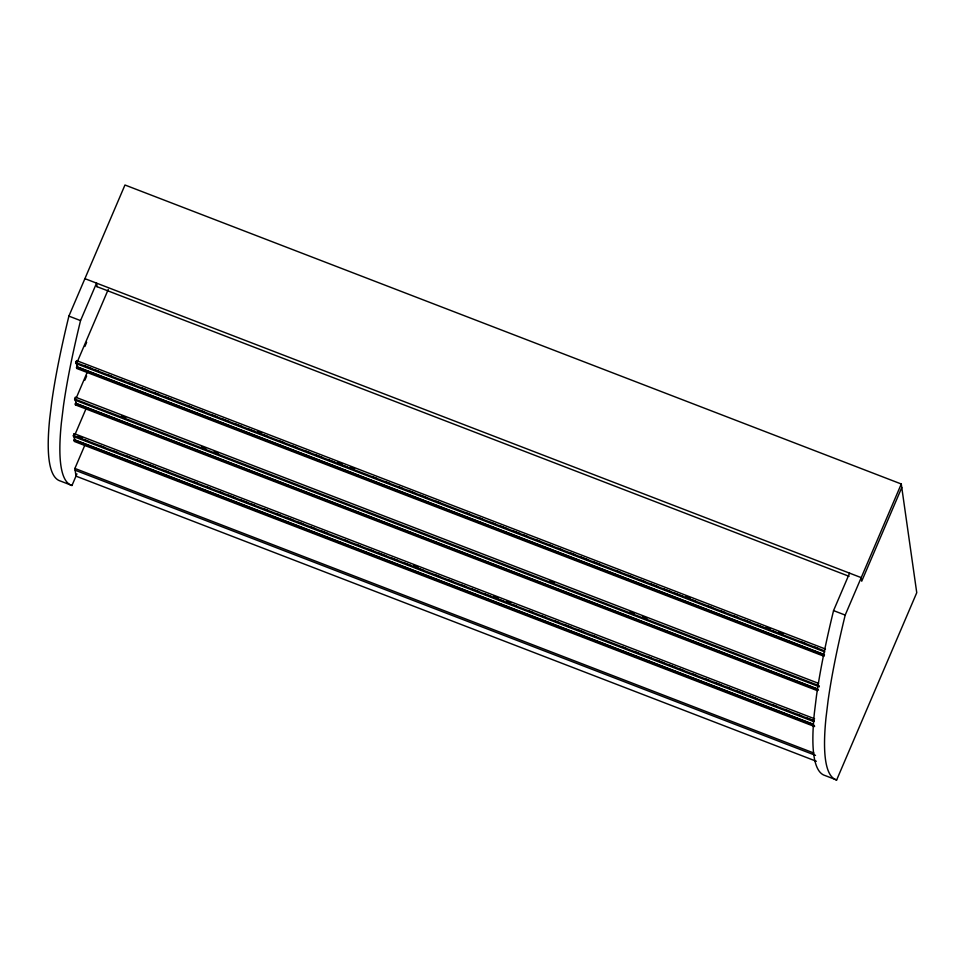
<?xml version="1.0" encoding="UTF-8"?>
<svg xmlns="http://www.w3.org/2000/svg" width="965" height="965" viewBox="0 0 965 965"><rect width="100%" height="100%" fill="white"/><g stroke="black" fill="none" stroke-linecap="round" stroke-linejoin="round"><path stroke-width="1.45" d="M76.947 473.875L71.977 485.492L60.337 481.004A477.47 68.213 -68.9 0 1 49.722 418.484L51.808 401.452A477.47 68.213 -68.9 0 1 68.889 316.11L124.968 185.003L901.274 483.996L916.75 592.703L836.643 779.997L824.991 775.51A477.47 68.213 -68.9 0 1 814.376 712.99L816.474 695.946A477.47 68.213 -68.9 0 1 833.555 610.604L849.574 573.15M71.977 485.492A477.47 68.213 -68.9 0 1 61.362 422.972L63.449 405.939A477.47 68.213 -68.9 0 1 80.541 320.597L96.56 283.131L97.067 286.677M824.773 651.918L75.97 363.528L75.825 362.514L76.633 360.633L825.437 649.035M75.97 363.528L76.187 361.996M77.514 361.32L108.273 289.404M84.872 346.495L86.645 342.346M824.062 656.272L76.669 368.425L76.525 367.436L76.85 366.688L824.243 654.535M819.345 686.791L74.763 400.017L74.619 399.003L75.415 397.134L818.597 683.365M76.307 397.821L87.562 371.489M84.86 380.198L86.633 376.036M817.234 690.602L75.463 404.914L75.318 403.925L75.644 403.177L817.415 688.865M75.077 399.269C74.763 394.902 76.416 406.374 75.644 403.177M75.463 404.914L76.259 403.044M813.917 721.663L73.545 436.518L73.4 435.505L74.209 433.635L814.581 718.78M73.545 436.518L73.762 434.986M75.089 434.322L86.223 408.292M814.617 726.561L74.245 441.415L74.112 440.426L74.426 439.678L813.399 724.281M74.112 435.975L74.534 440.426L74.426 439.678M816.354 761.276L75.982 476.131L74.896 468.447L84.92 445.01M836.643 779.997A477.47 68.213 -68.9 0 1 826.028 717.477L828.115 700.433A477.47 68.213 -68.9 0 1 845.195 615.091L901.274 483.996M901.78 487.542L861.733 581.183L861.226 577.637L84.92 278.656M96.669 286.533L849.067 576.31M68.889 316.11L80.541 320.597M833.555 610.604L845.195 615.091M257.571 431.427L261.792 433.044M337.654 462.259L341.863 463.888M350.295 467.132L354.505 468.761M686.067 596.454L690.277 598.071M766.138 627.286L770.36 628.915M778.779 632.159L783.001 633.788M75.825 362.514L824.629 650.905M84.727 366.024L91.747 368.727M94.558 369.812L98.768 371.429M107.199 374.685L111.421 376.302M119.841 379.547L124.063 381.175M129.684 383.334L133.894 384.963M142.325 388.207L146.535 389.836M154.967 393.081L159.177 394.697M164.798 396.868L171.83 399.57M187.282 405.517L191.492 407.146M199.924 410.39L204.134 412.019M212.565 415.264L216.787 416.88M222.396 419.051L229.429 421.753M235.05 423.912L242.07 426.627M247.691 428.786L254.712 431.488M263.143 434.745L267.353 436.361M280.007 441.234L284.217 442.851M292.648 446.107L296.858 447.724M305.29 450.969L309.5 452.597M315.121 454.756L322.153 457.47M327.762 459.63L334.795 462.332M337.605 463.417L347.436 467.205M372.719 476.939L376.941 478.568M385.373 481.812L389.583 483.441M398.014 486.686L402.224 488.302M407.845 490.473L414.866 493.175M420.487 495.334L427.519 498.049M435.939 501.293L440.161 502.91M465.444 512.656L469.666 514.273M478.085 517.517L482.307 519.146M490.739 522.391L494.949 524.019M500.57 526.178L507.59 528.88M513.211 531.052L520.231 533.754M523.042 534.839L527.264 536.456M535.696 539.712L539.905 541.329M548.337 544.574L552.547 546.202M558.168 548.361L562.378 549.99M570.81 553.235L575.031 554.863M580.653 557.022L587.673 559.724M593.294 561.895L600.314 564.597M615.767 570.544L619.988 572.173M628.408 575.417L632.63 577.046M641.062 580.291L645.271 581.907M650.893 584.078L657.913 586.78M663.534 588.94L670.554 591.654M673.365 592.727L683.208 596.515M691.628 599.772L695.849 601.388M708.491 606.261L712.701 607.878M721.132 611.135L725.354 612.751M733.774 615.996L737.996 617.624M743.617 619.783L750.637 622.497M756.258 624.657L763.279 627.359M771.711 630.603L775.92 632.232M801.215 641.966L805.425 643.595M813.857 646.84L818.067 648.468M824.52 654.909L77.116 367.062L76.344 361.622M82.58 369.595L91.012 372.84M95.221 374.468L121.916 384.745M124.726 385.831L134.557 389.619M137.368 390.704L144.388 393.406M150.009 395.566L157.03 398.28M162.651 400.439L171.082 403.684M175.304 405.312L201.987 415.589M204.797 416.675L214.64 420.463M217.451 421.536L227.282 425.324M230.092 426.409L237.113 429.111M242.734 431.283L251.165 434.527M255.375 436.156L294.711 451.306M297.522 452.38L307.353 456.168M310.163 457.253L320.006 461.041M322.817 462.126L332.648 465.914M335.458 466.988L387.435 487.011M393.057 489.171L400.077 491.885M405.698 494.044L412.718 496.746M418.34 498.917L470.329 518.929M473.14 520.014L480.16 522.716M485.781 524.888L492.801 527.59M498.423 529.761L506.854 533.006M511.064 534.622L550.4 549.773M553.21 550.858L563.041 554.646M565.852 555.731L572.884 558.433M578.505 560.593L585.526 563.307M591.147 565.466L630.483 580.616M633.293 581.702L643.124 585.49M645.935 586.563L655.766 590.351M658.576 591.436L665.597 594.138M671.218 596.31L679.65 599.555M683.871 601.183L723.207 616.333M726.018 617.407L735.849 621.195M738.659 622.28L748.49 626.068M751.301 627.154L761.132 630.941M763.942 632.015L806.089 648.251M808.899 649.336L815.92 652.038M76.525 367.436L823.929 655.283M121.493 415.975L125.703 417.604M201.576 446.819L205.786 448.435M214.218 451.68L218.428 453.309M549.978 581.002L554.2 582.631M630.061 611.846L634.27 613.463M642.702 616.707L646.924 618.336M74.619 399.003L819.201 685.777M75.909 403.551L817.681 689.239M75.318 403.925L818.501 690.156M78.129 436.24L82.351 437.857M413.901 565.55L418.11 567.179M493.983 596.394L498.193 598.023M506.625 601.267L510.835 602.884M73.4 435.505L813.784 720.65M83.702 439.558L87.924 441.174M99.154 445.504L104.775 447.676M113.207 450.92L117.416 452.537M125.848 455.794L130.07 457.41M135.691 459.569L142.711 462.283M148.333 464.442L155.353 467.144M163.785 470.401L167.994 472.018M193.29 481.764L197.499 483.381M205.931 486.625L210.141 488.254M218.572 491.499L222.782 493.127M228.403 495.286L235.436 497.988M241.057 500.159L248.077 502.862M250.888 503.947L255.098 505.564M263.529 508.808L267.739 510.437M276.171 513.682L280.393 515.31M286.002 517.469L293.034 520.171M298.655 522.342L302.865 523.959M311.297 527.204L315.507 528.832M321.128 530.991L328.148 533.705M343.612 539.652L347.822 541.281M356.254 544.525L360.464 546.142M368.895 549.399L373.105 551.015M378.726 553.186L385.759 555.888M391.38 558.047L398.4 560.762M404.021 562.921L411.042 565.623M419.473 568.868L423.683 570.496M434.925 574.826L440.547 576.986M448.978 580.23L453.188 581.859M461.62 585.104L465.83 586.732M471.451 588.891L478.471 591.593M484.092 593.764L491.125 596.466M493.935 597.552L503.766 601.34M512.198 604.585L516.408 606.201M529.049 611.074L533.271 612.703M541.691 615.947L545.913 617.564M554.344 620.821L558.554 622.437M564.175 624.608L571.196 627.31M576.817 629.47L583.837 632.172M592.269 635.428L596.491 637.045M621.774 646.791L625.983 648.408M634.415 651.652L638.637 653.281M647.057 656.526L651.279 658.154M656.9 660.313L663.92 663.015M669.541 665.187L676.562 667.889M679.372 668.974L683.594 670.591M692.014 673.835L696.235 675.464M704.667 678.709L708.877 680.337M714.498 682.496L721.518 685.198M727.14 687.37L731.361 688.986M736.971 691.157L744.003 693.859M749.624 696.018L756.644 698.732M772.097 704.679L776.306 706.308M784.738 709.552L788.96 711.169M797.38 714.426L801.601 716.042M807.223 718.213L814.243 720.915M74.691 440.052L812.253 724.112M75.933 440.969L115.269 456.119M120.89 458.279L127.923 460.981M133.544 463.152L140.564 465.854M146.185 468.025L153.206 470.727M156.016 471.813L198.163 488.037M200.973 489.122L207.994 491.824M213.615 493.996L220.635 496.698M226.256 498.857L233.289 501.571M238.91 503.73L247.329 506.975M251.551 508.603L278.246 518.881M281.056 519.966L290.887 523.754M293.698 524.827L300.718 527.541M306.339 529.701L313.36 532.403M318.981 534.574L327.412 537.819M331.622 539.447L370.958 554.598M373.769 555.671L383.612 559.459M386.422 560.544L393.443 563.246M399.064 565.418L407.495 568.662M411.705 570.279L451.041 585.429M453.852 586.515L463.683 590.303M466.493 591.388L476.324 595.176M479.135 596.249L488.978 600.037M491.788 601.123L543.765 621.146M549.387 623.306L556.407 626.008M562.028 628.179L569.048 630.881M574.67 633.052L626.647 653.064M629.457 654.149L636.49 656.851M642.111 659.023L649.131 661.725M654.752 663.884L663.184 667.141M667.394 668.757L706.73 683.908M709.54 684.993L719.371 688.781M722.182 689.854L729.214 692.568M734.823 694.728L741.856 697.43M747.477 699.601L786.813 714.751M789.623 715.837L799.454 719.625M802.265 720.698L812.096 724.486M74.112 440.426L814.484 725.571M74.896 468.447L813.857 753.05M75.149 470.22L815.522 755.366M76.633 360.633L77.465 366.543M76.85 366.688L76.959 367.436M74.209 433.635L74.836 438.062"/></g></svg>
